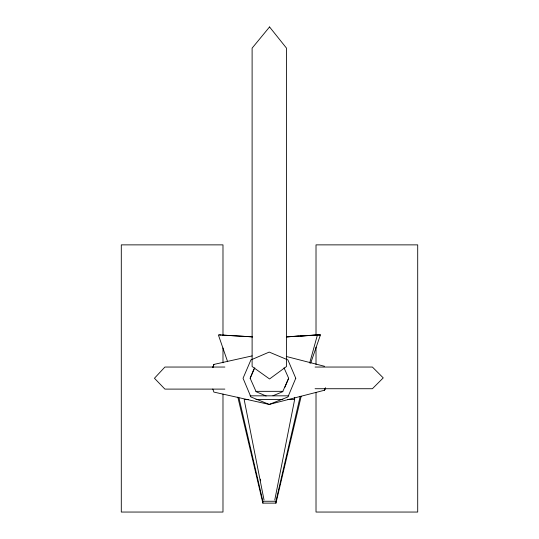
<?xml version="1.0" encoding="UTF-8"?>
<svg xmlns="http://www.w3.org/2000/svg" width="539" height="539" viewBox="0 0 539 539"><rect width="100%" height="100%" fill="white"/><g stroke="black" fill="none" stroke-linecap="round" stroke-linejoin="round"><path stroke-width="0.81" d="M274.775 499.99L294.638 399.567L294.638 397.324M237.827 397.088L262.864 503.13L275.948 503.13L275.948 501.257L300.23 396.266M275.948 503.13L301.18 396.273M309.689 363.003L317.444 334.894L320.435 334.894L310.646 363.279M212.892 367.497L213.889 364.425L252.131 355.902M212.804 367.497L213.889 364.425M266.138 396.003L256.133 391.718L250.15 378.257L253.889 369.04M212.804 389.017L213.889 392.089L269.217 404.432L324.545 390.223L325.462 387.979M284.922 387.231L288.655 378.257L284.006 367.793M324.545 390.223L325.529 387.979M250.15 378.257L254.806 367.793M288.655 378.257L282.679 391.718L272.956 395.767M286.681 336.801L317.444 334.894M286.748 336.835L315.975 335.09M317.646 334.988L319.317 334.894M286.849 336.855L298.606 336.168M300.284 336.066L307.843 335.629M309.521 335.527L316.238 335.137M318.758 334.988L320.435 334.894M224.864 367.046L164.907 367.046L154.444 378.257L164.907 389.104L224.864 389.104M315.079 367.046L372.402 367.046L383.242 377.886L372.402 388.727L315.079 388.727M255.944 391.341L282.86 391.341M250.056 395.828L288.749 395.828M248.378 399.567L244.167 399.567L264.029 499.99M255.944 399.567L282.86 399.567M287.914 399.567L294.638 399.567M238.959 397.903L262.864 501.257L275.948 501.257M219.494 334.894L221.152 334.988M222.809 335.09L252.643 336.882M252.427 336.835L218.369 334.894L227.62 361.703M286.303 356.474L324.545 366.298M260.35 479.144L260.674 480.795M316.016 335.622L316.016 244.868L417.705 244.868L417.705 512.05L316.016 512.05L316.016 392.453M316.016 347.177L316.016 364.465M262.864 501.257L262.864 503.13M222.984 335.622L222.984 244.868L121.295 244.868L121.295 512.05L222.984 512.05L222.984 394.103M222.984 347.999L222.984 362.814M295.763 378.257L287.914 396.953L269.217 404.432L250.898 396.953L243.049 378.257L250.898 359.937L269.217 352.088L287.914 359.937L295.763 378.257M269.554 26.95L252.111 48.146L252.111 366.507L269.554 378.971L286.505 366.507L286.505 48.146L269.554 26.95"/></g></svg>
